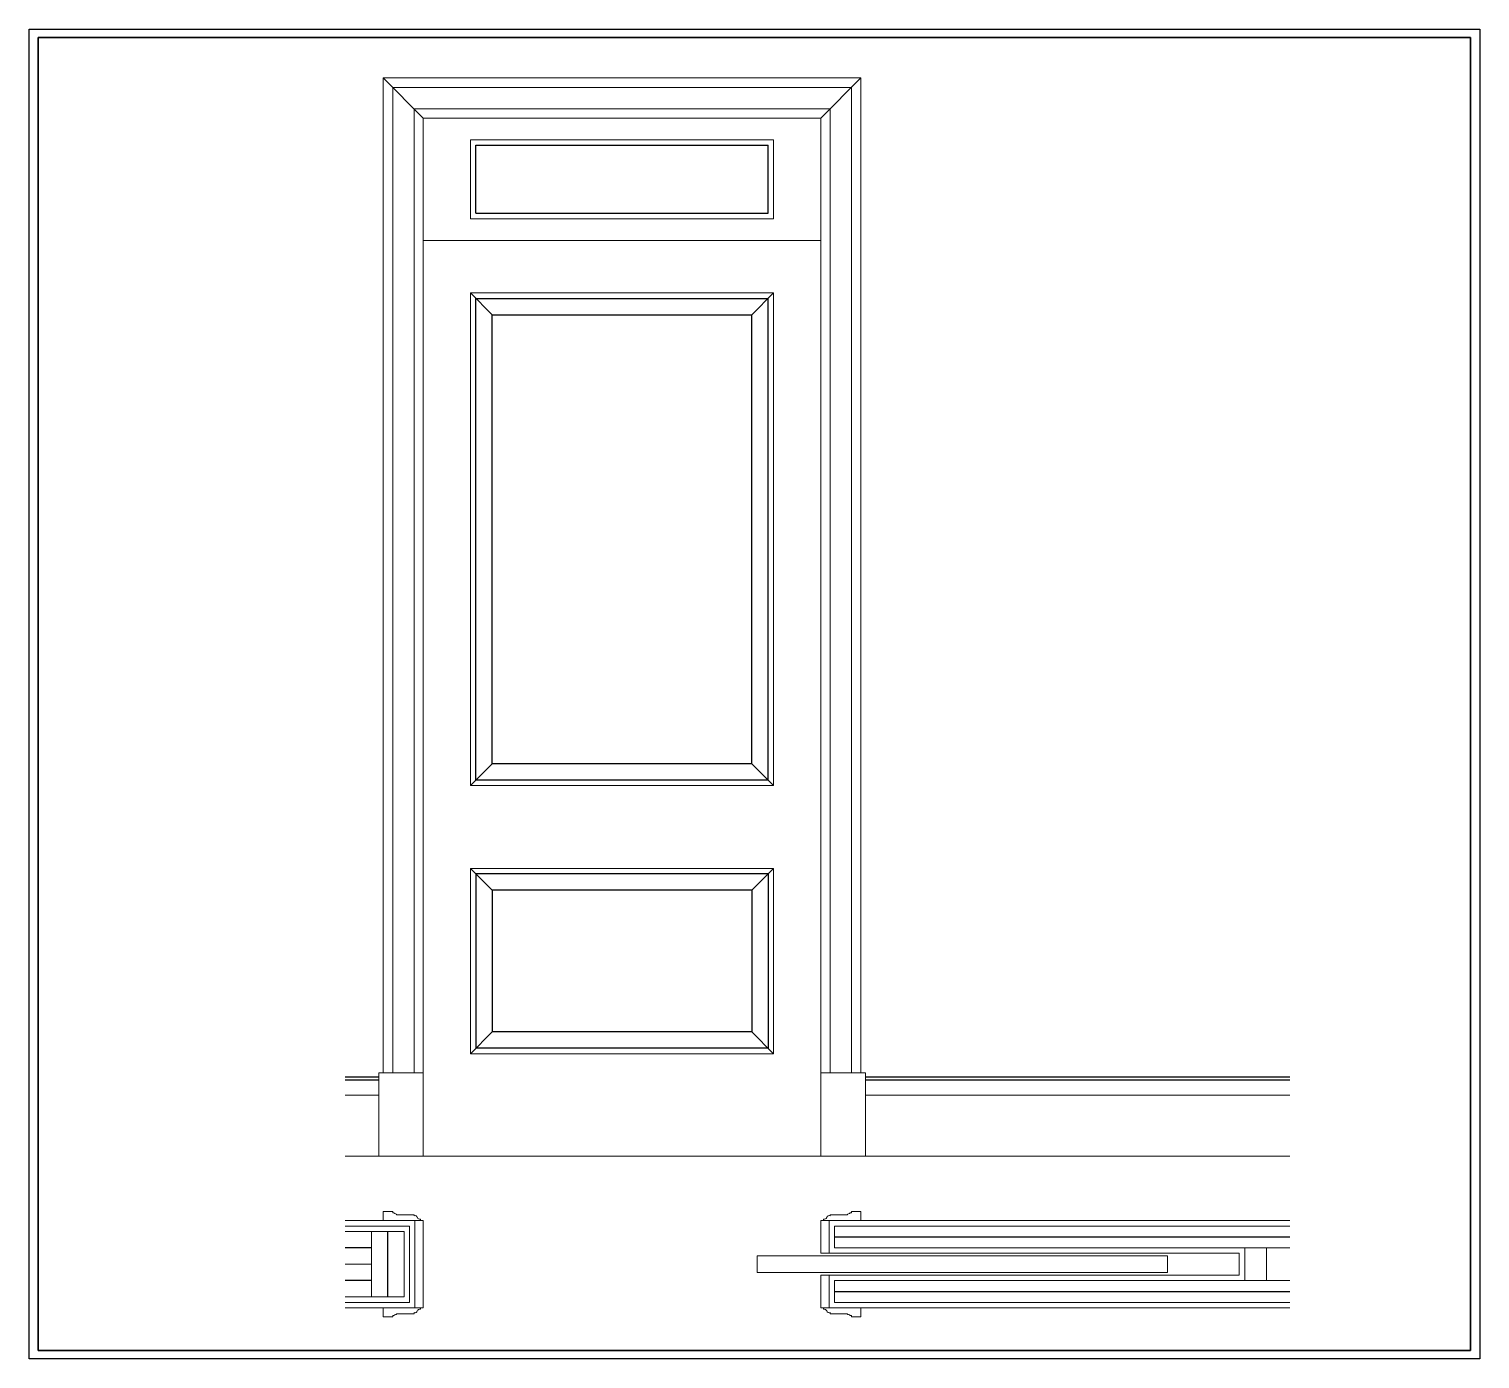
# Paper-space layout 'Projects1200x1100' of a CAD drawing. Header units: inches. Extents: x 1.315 to 1.632, y 7.845 to 8.136.
# The model-space entities are those that its viewports show. They can reach past a viewport. Long polylines and large blocks are cut down to what shows.
import ezdxf

# ---------------------------------------------------------------- set-up
doc = ezdxf.new("R2010")
doc.units = ezdxf.units.IN
doc.header["$MEASUREMENT"] = 0
doc.layers.add('001_Dark_1 10', color=7, linetype='Continuous', lineweight=0)
doc.layers.add('002_Medium_1 10', color=251, linetype='Continuous', lineweight=0)
doc.layers.add('003_Light_1 10', color=252, linetype='Continuous')

# ---------------------------------------------------------------- blocks, each defined once
blk = doc.blocks.new('Door_Arch')
at = {"layer": '002_Medium_1 10'}
for p, q in [((-64, 20.6), (-86, 20.6)), ((-86, 20.6), (-86, 0)), ((0, 0), (-86, 0)), ((-64, 17.5), (-64, 20.6)), ((-55, 13.5), (-55, 15.1)), ((-15, 13.5), (-55, 13.5)), ((-15, 11.1), (-15, 13.5)), ((0, 0), (0, 3.2))]:
    blk.add_line(p, q, dxfattribs=at)
blk.add_lwpolyline([(-64, 17.5, 0.073464), (-64, 18.3, 0.073464)], format="xyb", dxfattribs=at)
for centre, radius, start, end in [((-62.4, 14.3), 3.54, 33.549, 117.2539), ((-56, 20.3), 5.33, 229.4186, 280.5885), ((-13.3, 5.4), 6.01, 17.2531, 106.7937), ((-1.5, 9.4), 6.44, 200.7728, 283.8585)]:
    blk.add_arc(centre, radius, start, end, dxfattribs=at)

msp = doc.modelspace()

# ---------------------------------------------------------------- linework, layer by layer
at = {"layer": '001_Dark_1 10'}
for p, q in [((20.7219, 14.4511), (20.7219, 16.7331)), ((21.8179, 16.7331), (20.7219, 16.7331)), ((20.7439, 16.7111), (20.7439, 14.4511)), ((21.7959, 16.7111), (20.7439, 16.7111)), ((21.7959, 16.7111), (21.7959, 14.4511)), ((21.8179, 14.4511), (21.8179, 16.7331)), ((20.7119, 14.2601), (20.7119, 14.4511)), ((20.7119, 14.4511), (20.8139, 14.4511)), ((21.8279, 14.4511), (21.7259, 14.4511)), ((21.8279, 14.2601), (21.8279, 14.4511)), ((22.8016, 14.2601), (20.635, 14.2601)), ((20.7949, 14.1125), (20.635, 14.1125)), ((20.7949, 13.9125), (20.7949, 14.1125)), ((22.8016, 14.1125), (21.7449, 14.1125)), ((21.7449, 14.1125), (21.7449, 14.0375)), ((20.7824, 14.1), (20.635, 14.1)), ((20.7699, 14.0875), (20.635, 14.0875)), ((20.6949, 13.9375), (20.6949, 14.0875)), ((20.7699, 13.9375), (20.7699, 14.0875)), ((20.7824, 13.925), (20.7824, 14.1)), ((22.8016, 14.1), (21.7574, 14.1)), ((21.7574, 14.1), (21.7574, 14.05)), ((22.6981, 14.05), (21.7574, 14.05)), ((22.6981, 14.05), (22.6981, 13.975)), ((22.6981, 14.05), (22.8016, 14.05)), ((22.7481, 14.05), (22.7481, 13.975)), ((20.6949, 14.0125), (20.635, 14.0125)), ((22.6856, 14.0375), (21.7449, 14.0375)), ((22.6856, 14.0375), (22.6856, 13.9875)), ((22.6856, 13.9875), (21.7449, 13.9875)), ((21.7449, 13.9875), (21.7449, 13.9125)), ((22.6981, 13.975), (21.7574, 13.975)), ((21.7574, 13.975), (21.7574, 13.925)), ((22.6981, 13.975), (22.8016, 13.975)), ((20.7699, 13.9375), (20.635, 13.9375)), ((20.7824, 13.925), (20.635, 13.925)), ((20.7949, 13.9125), (20.635, 13.9125)), ((22.8016, 13.9125), (21.7449, 13.9125)), ((22.8016, 13.925), (21.7574, 13.925))]:
    msp.add_line(p, q, dxfattribs=at)
at = {"layer": '002_Medium_1 10'}
for p, q in [((20.7929, 16.6621), (20.7929, 14.4511)), ((21.7469, 16.6621), (20.7929, 16.6621)), ((20.8139, 16.6411), (20.8139, 14.2601)), ((21.7259, 16.6411), (20.8139, 16.6411)), ((21.7259, 16.6411), (21.7259, 14.2601)), ((21.7469, 16.6621), (21.7469, 14.4511)), ((20.9222, 16.5911), (21.6176, 16.5911)), ((20.9222, 16.4101), (20.9222, 16.5911)), ((21.6176, 16.4101), (21.6176, 16.5911)), ((20.9222, 16.4101), (21.6176, 16.4101)), ((21.7259, 16.3601), (20.8139, 16.3601)), ((20.9222, 15.1101), (20.9222, 16.2401)), ((20.9222, 16.2401), (21.6176, 16.2401)), ((21.6176, 15.1101), (21.6176, 16.2401)), ((21.6176, 15.1101), (20.9222, 15.1101)), ((21.6176, 14.9201), (20.9222, 14.9201)), ((20.9222, 14.9201), (20.9222, 14.4951)), ((21.6176, 14.9201), (21.6176, 14.4951)), ((21.6176, 14.4951), (20.9222, 14.4951)), ((20.7119, 14.3998), (20.635, 14.3998)), ((22.8016, 14.3998), (21.8279, 14.3998)), ((20.7949, 14.1125), (20.8139, 14.1125)), ((20.8139, 14.1125), (20.8139, 13.9125)), ((21.7449, 14.1125), (21.7259, 14.1125)), ((21.7259, 14.1125), (21.7259, 14.0375)), ((21.5799, 14.0315), (21.5799, 13.9935)), ((22.5206, 14.0315), (21.5799, 14.0315)), ((21.7449, 14.0375), (21.7259, 14.0375)), ((22.5206, 13.9935), (22.5206, 14.0315)), ((22.5206, 13.9935), (21.5799, 13.9935)), ((21.7449, 13.9875), (21.7259, 13.9875)), ((21.7259, 13.9875), (21.7259, 13.9125)), ((20.7949, 13.9125), (20.8139, 13.9125)), ((21.7449, 13.9125), (21.7259, 13.9125))]:
    msp.add_line(p, q, dxfattribs=at)
at = {"layer": '003_Light_1 10'}
for p, q in [((20.8139, 16.6411), (20.7219, 16.7331)), ((21.8179, 16.7331), (21.7259, 16.6411)), ((20.9347, 16.5786), (21.6051, 16.5786)), ((20.9347, 16.4226), (20.9347, 16.5786)), ((21.6051, 16.4226), (21.6051, 16.5786)), ((20.9347, 16.4226), (21.6051, 16.4226)), ((20.9722, 16.1901), (20.9222, 16.2401)), ((20.9347, 15.1226), (20.9347, 16.2276)), ((20.9347, 16.2276), (21.6051, 16.2276)), ((21.6176, 16.2401), (21.5676, 16.1901)), ((21.6051, 15.1226), (21.6051, 16.2276)), ((20.9722, 15.1601), (20.9722, 16.1901)), ((20.9722, 16.1901), (21.5676, 16.1901)), ((21.5676, 15.1601), (21.5676, 16.1901)), ((20.9222, 15.1101), (20.9722, 15.1601)), ((21.5676, 15.1601), (20.9722, 15.1601)), ((21.5676, 15.1601), (21.6176, 15.1101)), ((21.6051, 15.1226), (20.9347, 15.1226)), ((20.9722, 14.8701), (20.9222, 14.9201)), ((21.5676, 14.8701), (21.6176, 14.9201)), ((21.6051, 14.9076), (20.9347, 14.9076)), ((20.9347, 14.9076), (20.9347, 14.5076)), ((21.6051, 14.9076), (21.6051, 14.5076)), ((21.5676, 14.8701), (20.9722, 14.8701)), ((20.9722, 14.8701), (20.9722, 14.5451)), ((21.5676, 14.8701), (21.5676, 14.5451)), ((20.9722, 14.5451), (20.9222, 14.4951)), ((21.5676, 14.5451), (20.9722, 14.5451)), ((21.6176, 14.4951), (21.5676, 14.5451)), ((21.6051, 14.5076), (20.9347, 14.5076)), ((20.7119, 14.4411), (20.635, 14.4411)), ((20.7119, 14.4347), (20.635, 14.4347)), ((22.8016, 14.4411), (21.8279, 14.4411)), ((22.8016, 14.4347), (21.8279, 14.4347))]:
    msp.add_line(p, q, dxfattribs=at)
at = {"layer": '003_Light_1 10', "ltscale": 0.002}
for p, q in [((20.7324, 13.9375), (20.7324, 14.0875)), ((20.6949, 14.05), (20.635, 14.05)), ((21.7574, 14.075), (22.8016, 14.075)), ((20.6949, 13.975), (20.635, 13.975)), ((21.7574, 13.95), (22.8016, 13.95))]:
    msp.add_line(p, q, dxfattribs=at)
at = {"layer": 'Defpoints'}
for points in [[(23.2158, 16.8255), (19.9311, 16.8255), (19.9311, 13.8149), (23.2158, 13.8149), (23.2158, 16.8255)], [(19.9311, 16.8255), (23.2158, 16.8255), (23.2158, 13.8149), (19.9311, 13.8149), (19.9311, 16.8255)]]:
    msp.add_lwpolyline(points, dxfattribs=at)

# ---------------------------------------------------------------- block references
at = {"layer": '002_Medium_1 10', "yscale": 0.001, "zscale": 0.001}
for p, xscale in [((20.8079, 14.1125), 0.001), ((21.7319, 14.1125), -0.001)]:
    msp.add_blockref('Door_Arch', p, dxfattribs=dict(at, xscale=xscale))
at = {"layer": '002_Medium_1 10', "yscale": 0.001, "zscale": 0.001, "rotation": 180}
for p, xscale in [((20.8079, 13.9125), -0.001), ((21.7319, 13.9125), 0.001)]:
    msp.add_blockref('Door_Arch', p, dxfattribs=dict(at, xscale=xscale))

psp = doc.layouts.new('Projects1200x1100')

# ---------------------------------------------------------------- linework, layer by layer
at = {"layer": 'Defpoints'}
psp.add_lwpolyline([(1.31495, 8.1357), (1.63245, 8.1357), (1.63245, 7.8447), (1.31495, 7.8447)], close=True, dxfattribs=at)

# ---------------------------------------------------------------- viewports
psp.add_viewport(center=(1.4737, 7.9902), size=(0.3175, 0.291), view_center_point=(21.5737, 15.32022), view_height=3.0501251, dxfattribs=at)

doc.saveas('drawing.dxf')
